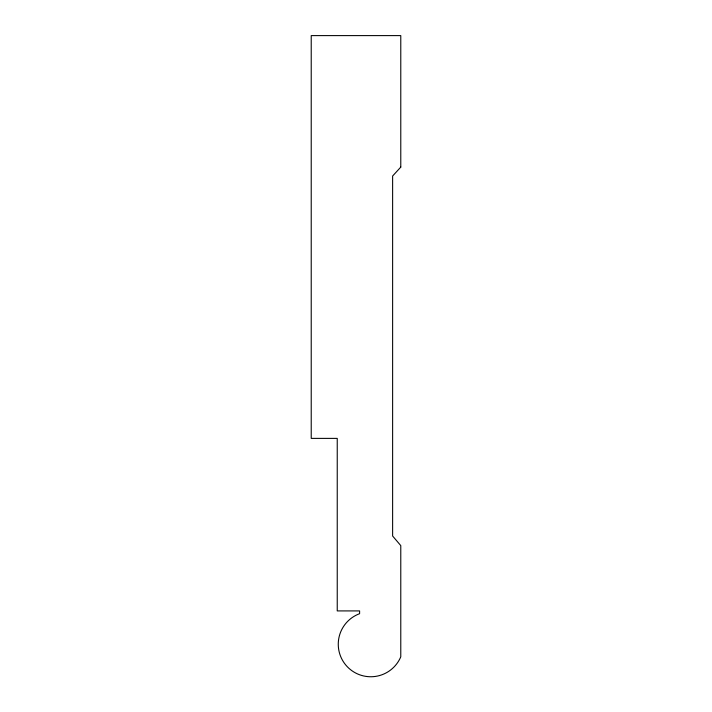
<?xml version="1.0" encoding="UTF-8"?>
<svg xmlns="http://www.w3.org/2000/svg" width="712" height="712" viewBox="0 0 712 712"><rect width="100%" height="100%" fill="white"/><g stroke="black" fill="none" stroke-linecap="round" stroke-linejoin="round"><path stroke-width="1.07" d="M400.776 167.106L392.623 176.015L392.623 536.011L400.776 545.597L400.776 656.802A32.521 32.521 0 0 1 347.269 666.699A32.521 32.521 0 0 1 359.605 613.699L359.605 610.914L337.239 610.914L337.239 438.387L311.224 438.387L311.224 35.6L400.776 35.6L400.776 167.106"/></g></svg>
